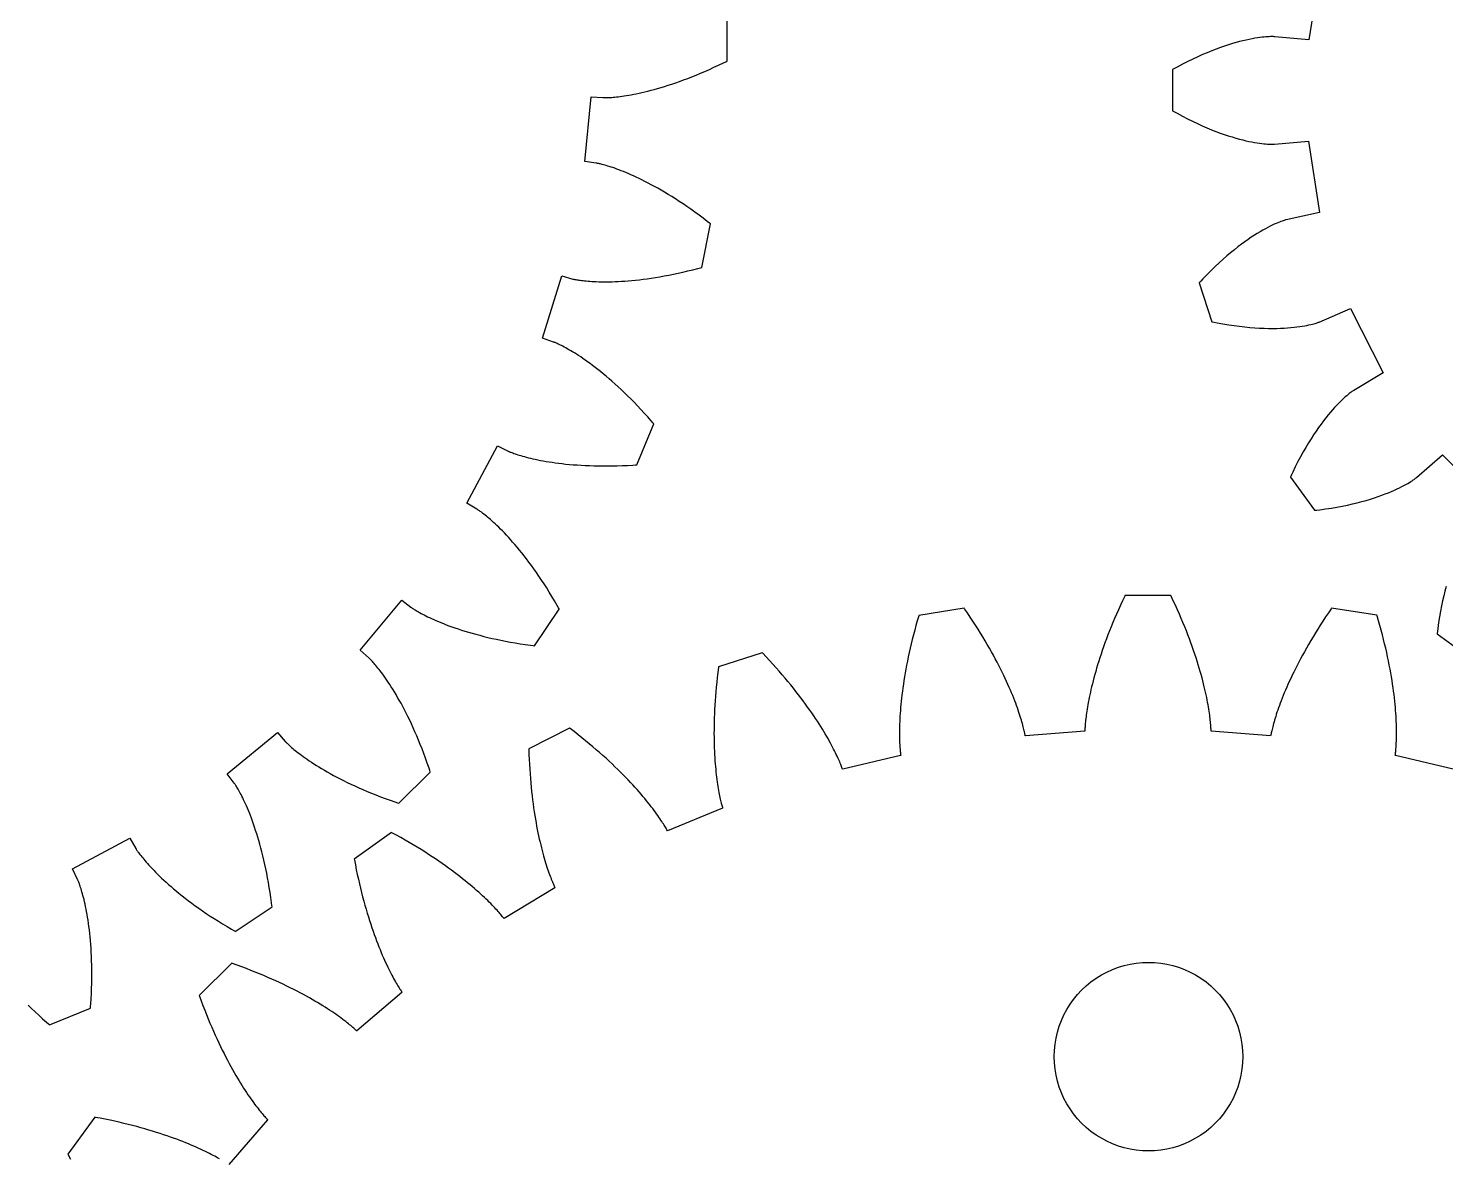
# Model space of a CAD drawing. Extents: x 1 to 210, y 26 to 294.
# Drawn here: x 76.5 to 151.6, y 173.9 to 233.9 of the extents above; entities that cross this region are included whole.
import ezdxf

# ---------------------------------------------------------------- set-up
doc = ezdxf.new("R2010")
doc.units = 0
doc.layers.add('circles', color=7, linetype='CONTINUOUS')
doc.layers.add('gears', color=7, linetype='CONTINUOUS')

msp = doc.modelspace()

# ---------------------------------------------------------------- linework, layer by layer
at = {"layer": 'circles', "color": 7}
msp.add_lwpolyline([(140.88672, 179.34895)], close=True, dxfattribs=at)
for points in [[(133.38672, 183.679077), (134.933725, 184.572241), (136.839715, 184.572241), (138.38672, 183.679077)], [(130.88672, 179.34895), (130.88672, 181.135278), (131.839715, 182.785913), (133.38672, 183.679077)], [(138.38672, 183.679077), (139.933725, 182.785913), (140.88672, 181.135278), (140.88672, 179.34895)], [(133.38672, 175.018823), (131.839715, 175.911987), (130.88672, 177.562622), (130.88672, 179.34895)], [(140.88672, 179.34895), (140.88672, 177.562622), (139.933725, 175.911987), (138.38672, 175.018823)], [(138.38672, 175.018823), (136.839715, 174.125659), (134.933725, 174.125659), (133.38672, 175.018823)]]:
    msp.add_open_spline(points, degree=3, dxfattribs=at)
at = {"layer": 'gears', "color": 1}
for points in [[(144.99582, 237.025187), (144.38765, 233.253077), (142.58218, 233.424227), (142.56798, 233.425137), (142.54418, 233.425887), (142.51108, 233.426717), (142.46858, 233.427647), (142.41638, 233.427667), (142.35498, 233.426757), (142.28398, 233.423757), (142.20368, 233.419757), (142.11388, 233.413757), (142.01488, 233.404757), (141.9067, 233.393157), (141.78921, 233.378457), (141.66269, 233.360557), (141.52725, 233.338857), (141.38264, 233.313157), (141.22942, 233.282957), (141.06745, 233.248257), (140.89682, 233.208757), (140.71777, 233.163757), (140.53034, 233.113257), (140.33486, 233.056857), (140.13129, 232.994157), (139.9198, 232.925157), (139.70059, 232.849357), (139.47391, 232.766357), (139.23976, 232.676157), (138.99852, 232.578257), (138.75037, 232.472437), (138.49537, 232.358447), (138.23383, 232.236087), (137.96613, 232.104897), (137.69214, 231.964837), (137.41236, 231.815497), (137.27028, 231.737297), (137.19878, 231.697397), (137.18088, 231.687297), (137.17188, 231.682297), (137.16788, 231.680297), (137.16688, 231.679647), (137.16626, 231.679367), (137.16619, 231.679077), (137.16019, 229.504077), (137.1604, 229.503717), (137.16088, 229.503417), (137.16188, 229.502837), (137.16688, 229.499837), (137.17588, 229.494837), (137.19378, 229.484737), (137.26498, 229.444437), (137.40663, 229.365437), (137.68564, 229.214637), (137.95868, 229.072947), (138.22588, 228.940387), (138.48667, 228.816617), (138.741, 228.701137), (138.98856, 228.594007), (139.22933, 228.494807), (139.46284, 228.403207), (139.68916, 228.319007), (139.90793, 228.241907), (140.11894, 228.171607), (140.32223, 228.108007), (140.51751, 228.050407), (140.70455, 227.998907), (140.88331, 227.952807), (141.05367, 227.912207), (141.21559, 227.876607), (141.36861, 227.845707), (141.51287, 227.818907), (141.64838, 227.796107), (141.77481, 227.777407), (141.89204, 227.761707), (142.00018, 227.749607), (142.09918, 227.739607), (142.18878, 227.732607), (142.26908, 227.727607), (142.33998, 227.724607), (142.40158, 227.723607), (142.45368, 227.723587), (142.49628, 227.723667), (142.52948, 227.724667), (142.55308, 227.725667), (142.56728, 227.726667), (144.3737, 227.887707), (144.96129, 224.111917), (143.19127, 223.716777), (143.17757, 223.713777), (143.15467, 223.707777), (143.12287, 223.698777), (143.08217, 223.686277), (143.03267, 223.670077), (142.97457, 223.649977), (142.90787, 223.625577), (142.83277, 223.596577), (142.74947, 223.562777), (142.65797, 223.523777), (142.55867, 223.479377), (142.45141, 223.429177), (142.33669, 223.372977), (142.21456, 223.310477), (142.08507, 223.241477), (141.94858, 223.165677), (141.80516, 223.082577), (141.65522, 222.992177), (141.49887, 222.894077), (141.33615, 222.788077), (141.16765, 222.674017), (140.99341, 222.551627), (140.81353, 222.420507), (140.62855, 222.280677), (140.43855, 222.131717), (140.24383, 221.973577), (140.0446, 221.805897), (139.84127, 221.628607), (139.63406, 221.441387), (139.42313, 221.244117), (139.2089, 221.036757), (138.99174, 220.818837), (138.77177, 220.590397), (138.66086, 220.472117), (138.60516, 220.411917), (138.59116, 220.396717), (138.58416, 220.389717), (138.58116, 220.385717), (138.58028, 220.384847), (138.57985, 220.384337), (138.57977, 220.384047), (139.24623, 218.313637), (139.24642, 218.313407), (139.24699, 218.313267), (139.24799, 218.313007), (139.25299, 218.312007), (139.26309, 218.310007), (139.28329, 218.306007), (139.36369, 218.289607), (139.52263, 218.258207), (139.83457, 218.201007), (140.13816, 218.150707), (140.43322, 218.107307), (140.71952, 218.070007), (140.99702, 218.038707), (141.26568, 218.013507), (141.52524, 217.993507), (141.77566, 217.978707), (142.01676, 217.968607), (142.24874, 217.962607), (142.47112, 217.960607), (142.6841, 217.962607), (142.88767, 217.968607), (143.08144, 217.977607), (143.26576, 217.989207), (143.44033, 218.003207), (143.60521, 218.019507), (143.76036, 218.037307), (143.90579, 218.056707), (144.0415, 218.077307), (144.16757, 218.098607), (144.2839, 218.120407), (144.39056, 218.142307), (144.48756, 218.163907), (144.57496, 218.185007), (144.65286, 218.205207), (144.72126, 218.224207), (144.78016, 218.241807), (144.82976, 218.257507), (144.87006, 218.271107), (144.90136, 218.282207), (144.92346, 218.290207), (144.93666, 218.296207), (146.6049, 219.007627), (148.33008, 215.598487), (146.76882, 214.675647), (146.75682, 214.667647), (146.73692, 214.654747), (146.70952, 214.636147), (146.67472, 214.611647), (146.63262, 214.580947), (146.58362, 214.543847), (146.52762, 214.500047), (146.46522, 214.449447), (146.39642, 214.391547), (146.32152, 214.326147), (146.24062, 214.253247), (146.15432, 214.172447), (146.06252, 214.083447), (145.96562, 213.986147), (145.86383, 213.880457), (145.75749, 213.766047), (145.64687, 213.642807), (145.5322, 213.510407), (145.41375, 213.368877), (145.29187, 213.217777), (145.16667, 213.057267), (145.03878, 212.886937), (144.90836, 212.706677), (144.77555, 212.516547), (144.64093, 212.316247), (144.50457, 212.105527), (144.36696, 211.884637), (144.22834, 211.653077), (144.08908, 211.411087), (143.9495, 211.158297), (143.80988, 210.894807), (143.67066, 210.620417), (143.53196, 210.335167), (143.46306, 210.188437), (143.42866, 210.114137), (143.41966, 210.095437), (143.41566, 210.085437), (143.41366, 210.080437), (143.41315, 210.079497), (143.41288, 210.078887), (143.41306, 210.078657), (144.68664, 208.315507), (144.68682, 208.315287), (144.6875, 208.315297), (144.6885, 208.315457), (144.6935, 208.315867), (144.7037, 208.316697), (144.7242, 208.319697), (144.8056, 208.328697), (144.9665, 208.347997), (145.28081, 208.389897), (145.58502, 208.435797), (145.87906, 208.485497), (146.16295, 208.538697), (146.43645, 208.594797), (146.69982, 208.653797), (146.95277, 208.714997), (147.19566, 208.778097), (147.42814, 208.842997), (147.65041, 208.909197), (147.86243, 208.976397), (148.0643, 209.044197), (148.25604, 209.112497), (148.43777, 209.180797), (148.60937, 209.248797), (148.77111, 209.316097), (148.9229, 209.382397), (149.06493, 209.447397), (149.1973, 209.510797), (149.32008, 209.572197), (149.43334, 209.631397), (149.53726, 209.688097), (149.63196, 209.741797), (149.71746, 209.792497), (149.79416, 209.839597), (149.86206, 209.882897), (149.92116, 209.922197), (149.97176, 209.957097), (150.01406, 209.987397), (150.04826, 210.012797), (150.07456, 210.032897), (150.09306, 210.047797), (150.10406, 210.056797), (151.47075, 211.248917), (154.165, 208.539737)], [(76.478757, 182.08543), (76.661149, 181.90719), (76.849769, 181.72689), (77.04473, 181.5446), (77.245968, 181.36043), (77.45353, 181.17456), (77.559863, 181.08096), (77.613513, 181.03406), (77.616913, 181.03106), (77.618713, 181.03006), (77.619025, 181.02978), (79.792259, 181.92287), (79.792404, 181.9234), (79.792504, 181.9254), (79.792816, 181.9294), (79.798116, 182.0006), (79.807816, 182.14182), (79.824836, 182.41997), (79.838486, 182.69235), (79.848856, 182.95902), (79.856256, 183.21989), (79.860656, 183.47488), (79.862156, 183.72396), (79.861056, 183.96718), (79.857356, 184.20439), (79.851256, 184.43558), (79.842856, 184.66089), (79.832256, 184.8802), (79.819716, 185.09335), (79.805096, 185.30057), (79.788836, 185.50164), (79.770856, 185.69668), (79.751346, 185.88565), (79.730476, 186.0685), (79.708316, 186.2451), (79.685146, 186.41577), (79.660806, 186.58027), (79.635706, 186.73868), (79.609796, 186.89081), (79.583356, 187.03699), (79.556446, 187.17709), (79.529136, 187.31101), (79.501716, 187.43875), (79.474056, 187.56056), (79.446596, 187.67621), (79.419186, 187.78594), (79.392146, 187.88946), (79.365456, 187.98716), (79.339416, 188.07886), (79.314046, 188.16436), (79.289436, 188.24416), (79.265766, 188.31796), (79.243226, 188.38586), (79.221806, 188.44796), (79.201786, 188.50436), (79.183076, 188.55486), (79.166056, 188.59966), (79.150566, 188.63866), (79.137066, 188.67206), (79.125326, 188.69986), (79.115726, 188.72216), (79.108326, 188.73896), (79.103126, 188.75036), (78.831921, 189.30759), (81.880522, 190.92504), (82.190269, 190.38836), (82.196769, 190.37776), (82.206569, 190.36216), (82.219589, 190.34176), (82.236149, 190.31646), (82.256189, 190.28646), (82.279899, 190.25176), (82.307369, 190.21266), (82.338839, 190.16896), (82.374139, 190.12076), (82.413609, 190.06826), (82.457359, 190.01146), (82.505209, 189.95046), (82.557509, 189.88546), (82.614259, 189.81646), (82.675449, 189.74346), (82.741429, 189.66666), (82.812069, 189.58626), (82.887619, 189.50216), (82.968119, 189.41446), (83.053439, 189.32346), (83.143949, 189.22906), (83.239569, 189.13136), (83.340585, 189.03066), (83.446699, 188.92693), (83.558388, 188.82015), (83.675454, 188.71068), (83.798192, 188.59852), (83.926487, 188.4836), (84.060438, 188.36631), (84.200222, 188.24656), (84.34571, 188.12462), (84.497311, 188.00055), (84.65473, 187.87434), (84.818128, 187.74623), (84.987737, 187.61636), (85.163441, 187.48465), (85.345336, 187.35149), (85.533539, 187.21691), (85.727982, 187.08106), (85.928848, 186.94387), (86.136001, 186.80557), (86.349722, 186.66647), (86.569846, 186.52633), (86.796586, 186.38559), (87.029874, 186.24435), (87.269779, 186.10248), (87.392316, 186.03148), (87.454056, 185.99588), (87.457856, 185.99388), (87.459956, 185.99288), (87.460384, 185.99267), (89.417553, 187.2926), (89.417585, 187.29308), (89.417321, 187.29508), (89.416749, 187.29908), (89.407949, 187.36988), (89.390029, 187.51029), (89.352349, 187.78637), (89.312609, 188.05621), (89.270689, 188.31976), (89.227069, 188.57699), (89.181569, 188.82794), (89.134559, 189.07251), (89.085969, 189.31084), (89.036159, 189.54281), (88.985059, 189.76854), (88.932799, 189.98779), (88.879619, 190.20071), (88.825739, 190.40742), (88.770939, 190.6078), (88.715799, 190.80187), (88.660019, 190.98962), (88.604209, 191.17109), (88.547999, 191.34637), (88.491749, 191.51536), (88.435759, 191.67809), (88.379879, 191.83478), (88.324259, 191.9852), (88.269309, 192.12944), (88.214779, 192.26766), (88.161089, 192.39965), (88.108229, 192.5257), (88.056269, 192.6457), (88.005429, 192.75978), (87.955889, 192.86789), (87.907659, 192.97004), (87.860899, 193.06644), (87.815739, 193.15694), (87.772329, 193.24174), (87.730689, 193.32084), (87.691039, 193.39434), (87.653439, 193.46214), (87.618029, 193.52434), (87.584899, 193.58094), (87.554219, 193.63224), (87.526059, 193.67814), (87.500639, 193.71874), (87.477849, 193.75404), (87.458029, 193.78414), (87.441119, 193.80924), (87.427309, 193.82924), (87.416809, 193.84424), (87.409509, 193.85424), (87.034942, 194.34788), (89.708674, 196.52975), (90.117209, 196.0638), (90.125509, 196.0548), (90.138099, 196.0414), (90.154909, 196.0239), (90.176049, 196.0023), (90.201639, 195.9767), (90.231659, 195.9474), (90.266239, 195.9142), (90.305589, 195.8775), (90.349669, 195.8371), (90.398639, 195.7933), (90.452539, 195.7462), (90.511439, 195.6957), (90.575329, 195.6421), (90.644499, 195.5855), (90.718879, 195.5259), (90.798409, 195.4635), (90.883429, 195.3985), (90.973889, 195.3306), (91.069829, 195.2604), (91.171419, 195.1878), (91.278661, 195.1128), (91.391427, 195.0357), (91.510059, 194.9566), (91.634557, 194.8755), (91.764854, 194.7926), (91.901115, 194.7081), (92.043224, 194.6219), (92.191525, 194.5343), (92.345886, 194.4454), (92.506193, 194.3552), (92.672837, 194.2641), (92.845656, 194.1718), (93.02468, 194.0788), (93.209975, 193.985), (93.40164, 193.8908), (93.599624, 193.7959), (93.804024, 193.7008), (94.014777, 193.6055), (94.231994, 193.5101), (94.455726, 193.4148), (94.685971, 193.3196), (94.922712, 193.2248), (95.165951, 193.1304), (95.41573, 193.0365), (95.67211, 192.9434), (95.935127, 192.8512), (96.069077, 192.8054), (96.136677, 192.7827), (96.140677, 192.7817), (96.142677, 192.78105), (96.143217, 192.78091), (97.809188, 194.43762), (97.809038, 194.43815), (97.808438, 194.44015), (97.806438, 194.44415), (97.783938, 194.51185), (97.738938, 194.64595), (97.648138, 194.90955), (97.556438, 195.1664), (97.463938, 195.41668), (97.370938, 195.66053), (97.277338, 195.89765), (97.183438, 196.12847), (97.089338, 196.35276), (96.995238, 196.57046), (96.901138, 196.78177), (96.807038, 196.98668), (96.713438, 197.185271), (96.620238, 197.377361), (96.527538, 197.563211), (96.435538, 197.742871), (96.344338, 197.916121), (96.254038, 198.083201), (96.164738, 198.244121), (96.076638, 198.398888), (95.989838, 198.547688), (95.904538, 198.690288), (95.820638, 198.826998), (95.738538, 198.957695), (95.658238, 199.082705), (95.579738, 199.201775), (95.503238, 199.314975), (95.428938, 199.422555), (95.356838, 199.524528), (95.287038, 199.620818), (95.219798, 199.711698), (95.155138, 199.797038), (95.093228, 199.877088), (95.034018, 199.951678), (94.977778, 200.021098), (94.924628, 200.085438), (94.874458, 200.144608), (94.827668, 200.198718), (94.784088, 200.247798), (94.743978, 200.292168), (94.707418, 200.331718), (94.674528, 200.366498), (94.645348, 200.396708), (94.619998, 200.422398), (94.598578, 200.443648), (94.581148, 200.460628), (94.567888, 200.473298), (94.558788, 200.481698), (94.094966, 200.892846), (96.291715, 203.554463), (96.783295, 203.177033), (96.793295, 203.169733), (96.808295, 203.159123), (96.828195, 203.145253), (96.853095, 203.128123), (96.883095, 203.108153), (96.918295, 203.085243), (96.958695, 203.059563), (97.004495, 203.031113), (97.055695, 203.000143), (97.112195, 202.966773), (97.174195, 202.931063), (97.241795, 202.893073), (97.314995, 202.852993), (97.393795, 202.810933), (97.478395, 202.767023), (97.568795, 202.721383), (97.664895, 202.674013), (97.766775, 202.625273), (97.874675, 202.575103), (97.988335, 202.523683), (98.108175, 202.471093), (98.233935, 202.417493), (98.365685, 202.363063), (98.503502, 202.307873), (98.647422, 202.251913), (98.797532, 202.195553), (98.953832, 202.138803), (99.116359, 202.081823), (99.285069, 202.024743), (99.459939, 201.967543), (99.641073, 201.910603), (99.828663, 201.853873), (100.02239, 201.797623), (100.22243, 201.741813), (100.42877, 201.686733), (100.6414, 201.632383), (100.86045, 201.578833), (101.08582, 201.526493), (101.31753, 201.475363), (101.5555, 201.425553), (101.79985, 201.377133), (102.0505, 201.330203), (102.30757, 201.285143), (102.57081, 201.241823), (102.84051, 201.200543), (103.11631, 201.161403), (103.25665, 201.142633), (103.32745, 201.133533), (103.33145, 201.132926), (103.33345, 201.132644), (103.33392, 201.132614), (104.6447, 203.082611), (104.64461, 203.083021), (104.64367, 203.084921), (104.64167, 203.088821), (104.60657, 203.150851), (104.53617, 203.273664), (104.39575, 203.514447), (104.25566, 203.748555), (104.1162, 203.976002), (103.97743, 204.196971), (103.83941, 204.411347), (103.7023, 204.619375), (103.56628, 204.82101), (103.43142, 205.016134), (103.29782, 205.205111), (103.16571, 205.387775), (103.03512, 205.564129), (102.90618, 205.734418), (102.77892, 205.898643), (102.65368, 206.056706), (102.53045, 206.208903), (102.40923, 206.355234), (102.29027, 206.495535), (102.17377, 206.630235), (102.05951, 206.759201), (101.94809, 206.882469), (101.83913, 207.000134), (101.73309, 207.112463), (101.62982, 207.219206), (101.5297, 207.320741), (101.4326, 207.416821), (101.3387, 207.507881), (101.2482, 207.593871), (101.161, 207.674791), (101.0774, 207.750691), (100.9973, 207.821781), (100.921, 207.888171), (100.8484, 207.949861), (100.7796, 208.006981), (100.7149, 208.059601), (100.6542, 208.107841), (100.5977, 208.151771), (100.5454, 208.191561), (100.4976, 208.227161), (100.4539, 208.258821), (100.4148, 208.286551), (100.3802, 208.310451), (100.3503, 208.330771), (100.3251, 208.347411), (100.3047, 208.360531), (100.2892, 208.370431), (100.2786, 208.376831), (99.74354, 208.689611), (101.37877, 211.728633), (101.93453, 211.454367), (101.94583, 211.449267), (101.96263, 211.441667), (101.98493, 211.431867), (102.01273, 211.420057), (102.04603, 211.406277), (102.08513, 211.390657), (102.12973, 211.373347), (102.18013, 211.354417), (102.23633, 211.334007), (102.29843, 211.312217), (102.36613, 211.289287), (102.43983, 211.265237), (102.51933, 211.240227), (102.60503, 211.214347), (102.69633, 211.187787), (102.79383, 211.160657), (102.8973, 211.132987), (103.00678, 211.104967), (103.12231, 211.076767), (103.24395, 211.048587), (103.37158, 211.020347), (103.50536, 210.992297), (103.64523, 210.964547), (103.79123, 210.937277), (103.94331, 210.910617), (104.10156, 210.884617), (104.26587, 210.859517), (104.4364, 210.835257), (104.61298, 210.812187), (104.79577, 210.790257), (104.98445, 210.769747), (105.17945, 210.750737), (105.38047, 210.733217), (105.58752, 210.717647), (105.80065, 210.703797), (106.01987, 210.692057), (106.24507, 210.682357), (106.47631, 210.674957), (106.71361, 210.669957), (106.95664, 210.667457), (107.2058, 210.667619), (107.46082, 210.670519), (107.72167, 210.676319), (107.98832, 210.685319), (108.26082, 210.697429), (108.53911, 210.712729), (108.6804, 210.721729), (108.7517, 210.726629), (108.7557, 210.726906), (108.7577, 210.727101), (108.75823, 210.72725), (109.6634, 212.895336), (109.66313, 212.895795), (109.66113, 212.897595), (109.65813, 212.900895), (109.61153, 212.954955), (109.51853, 213.061659), (109.33384, 213.270347), (109.15091, 213.47256), (108.96978, 213.66848), (108.79044, 213.858105), (108.61331, 214.041521), (108.4382, 214.218776), (108.26554, 214.389953), (108.09513, 214.5551), (107.92727, 214.714237), (107.76207, 214.867722), (107.59952, 215.015263), (107.43981, 215.157105), (107.28303, 215.293313), (107.12933, 215.423955), (106.97872, 215.549212), (106.83129, 215.668968), (106.68731, 215.783537), (106.54673, 215.892737), (106.40965, 215.996932), (106.27607, 216.096122), (106.14639, 216.190392), (106.02045, 216.279782), (105.89835, 216.364362), (105.78033, 216.444272), (105.66635, 216.519792), (105.55657, 216.590702), (105.45095, 216.657302), (105.34961, 216.719642), (105.25271, 216.777812), (105.16041, 216.831932), (105.07251, 216.882162), (104.98941, 216.928412), (104.91091, 216.971082), (104.83721, 217.010132), (104.76811, 217.045612), (104.70411, 217.077592), (104.64501, 217.106422), (104.59121, 217.132012), (104.54231, 217.154632), (104.49861, 217.174122), (104.46011, 217.190842), (104.42681, 217.204912), (104.39891, 217.216352), (104.37641, 217.225352), (104.35931, 217.231752), (104.34761, 217.236152), (103.76189, 217.438457), (104.77285, 220.738173), (105.37142, 220.577649), (105.38352, 220.574649), (105.40142, 220.570449), (105.42512, 220.565349), (105.45462, 220.559149), (105.49002, 220.552049), (105.53132, 220.544249), (105.57852, 220.536049), (105.63172, 220.527349), (105.69082, 220.518349), (105.75582, 220.509149), (105.82672, 220.499849), (105.90382, 220.490749), (105.98682, 220.481649), (106.07562, 220.473049), (106.17052, 220.464749), (106.27144, 220.457049), (106.37835, 220.450149), (106.4912, 220.444049), (106.60992, 220.438949), (106.73468, 220.435049), (106.86547, 220.432249), (107.00223, 220.430849), (107.14476, 220.431037), (107.2933, 220.432737), (107.44765, 220.436237), (107.60783, 220.441537), (107.77407, 220.448837), (107.9459, 220.458337), (108.1236, 220.470127), (108.30706, 220.484337), (108.49626, 220.501077), (108.69117, 220.520347), (108.8917, 220.542557), (109.09783, 220.567527), (109.30964, 220.595627), (109.52689, 220.626727), (109.74971, 220.661177), (109.97799, 220.699097), (110.21164, 220.740417), (110.45048, 220.785487), (110.69483, 220.834207), (110.94434, 220.886967), (111.19908, 220.943657), (111.45884, 221.004317), (111.72386, 221.069377), (111.99371, 221.138757), (112.13047, 221.175187), (112.19937, 221.193697), (112.20337, 221.194997), (112.20537, 221.195486), (112.20583, 221.19575), (112.67064, 223.498951), (112.67021, 223.499162), (112.66821, 223.500662), (112.66421, 223.503362), (112.60801, 223.547302), (112.49593, 223.633842), (112.27416, 223.802503), (112.05513, 223.965106), (111.83928, 224.121913), (111.62645, 224.272972), (111.41692, 224.418302), (111.21063, 224.558016), (111.00787, 224.692134), (110.80852, 224.820883), (110.61286, 224.944281), (110.42084, 225.062444), (110.23267, 225.175502), (110.04838, 225.283457), (109.86805, 225.38637), (109.69179, 225.48461), (109.51955, 225.57799), (109.35169, 225.66672), (109.18806, 225.75102), (109.02892, 225.83072), (108.87405, 225.90617), (108.72388, 225.97746), (108.57818, 226.04445), (108.43725, 226.10764), (108.30108, 226.16685), (108.16959, 226.22218), (108.04311, 226.27384), (107.92151, 226.32206), (107.80499, 226.36679), (107.69347, 226.40814), (107.58712, 226.44637), (107.48593, 226.48147), (107.39003, 226.5135), (107.29923, 226.5427), (107.21403, 226.56926), (107.13403, 226.59305), (107.05953, 226.61439), (106.99053, 226.63338), (106.92703, 226.65004), (106.86903, 226.66472), (106.81663, 226.67724), (106.77003, 226.68795), (106.72883, 226.69675), (106.69353, 226.70405), (106.66393, 226.70985), (106.64003, 226.71425), (106.62213, 226.71725), (106.60983, 226.71935), (105.99588, 226.80351), (106.34366, 230.237017), (106.96199, 230.196317), (106.97449, 230.195763), (106.99279, 230.195131), (107.01709, 230.194622), (107.04729, 230.194353), (107.08329, 230.194364), (107.12519, 230.194895), (107.17319, 230.195995), (107.22699, 230.197895), (107.28679, 230.200495), (107.35239, 230.204195), (107.42389, 230.208895), (107.50109, 230.214795), (107.58429, 230.222095), (107.67329, 230.230995), (107.76799, 230.241435), (107.8685, 230.253585), (107.97464, 230.267615), (108.08647, 230.283705), (108.20398, 230.301855), (108.32716, 230.322355), (108.45589, 230.345155), (108.59022, 230.370415), (108.73003, 230.398375), (108.87542, 230.429105), (109.0261, 230.462575), (109.18235, 230.499105), (109.3438, 230.538785), (109.51056, 230.581685), (109.68247, 230.627855), (109.85967, 230.677545), (110.04201, 230.730805), (110.22933, 230.787855), (110.42182, 230.848645), (110.61905, 230.913395), (110.82125, 230.982235), (111.02825, 231.055215), (111.24008, 231.132515), (111.45657, 231.214185), (111.67755, 231.300265), (111.90328, 231.391075), (112.13334, 231.486535), (112.36776, 231.586931), (112.60655, 231.692154), (112.84943, 231.802479), (113.09668, 231.917927), (113.34777, 232.03864), (113.47492, 232.10099), (113.53882, 232.13266), (113.54282, 232.13466), (113.54482, 232.13566), (113.54516, 232.135858), (113.55216, 234.485508)], [(152.04156, 194.58737), (148.9802, 195.31687), (148.9712, 195.32487), (148.9772, 195.36937), (148.9832, 195.41877), (148.9892, 195.47297), (148.9952, 195.53177), (149.0012, 195.59547), (149.0062, 195.66377), (149.0122, 195.73697), (149.0182, 195.81487), (149.0232, 195.89757), (149.0272, 195.98497), (149.0312, 196.07717), (149.0342, 196.17427), (149.0362, 196.27603), (149.0372, 196.3825), (149.03761, 196.4937), (149.03714, 196.60974), (149.03614, 196.73039), (149.03414, 196.85571), (149.03014, 196.98588), (149.02514, 197.12067), (149.01814, 197.26015), (149.01014, 197.40438), (149.00014, 197.553117), (148.98874, 197.706607), (148.97564, 197.864557), (148.96074, 198.027207), (148.94394, 198.194394), (148.92504, 198.366174), (148.90414, 198.542534), (148.88114, 198.723331), (148.85584, 198.908611), (148.82824, 199.098251), (148.79834, 199.292508), (148.76584, 199.491138), (148.73084, 199.694025), (148.69334, 199.901415), (148.65304, 200.113075), (148.61004, 200.328902), (148.56414, 200.549112), (148.51524, 200.773479), (148.46324, 201.002019), (148.40824, 201.234846), (148.35004, 201.471666), (148.28864, 201.712536), (148.22384, 201.957583), (148.15574, 202.206523), (148.08414, 202.45941), (148.00894, 202.71618), (147.99894, 202.74858), (147.99863, 202.74958), (147.99847, 202.74994), (145.59515, 203.127637), (145.59479, 203.127477), (145.59415, 203.126617), (145.57495, 203.098717), (145.42372, 202.877397), (145.27708, 202.65883), (145.13493, 202.44297), (144.99742, 202.229743), (144.86417, 202.019403), (144.73528, 201.812003), (144.61076, 201.607526), (144.49049, 201.405946), (144.37435, 201.207509), (144.26224, 201.012129), (144.15421, 200.820009), (144.05028, 200.631132), (143.95012, 200.445402), (143.85372, 200.263052), (143.76132, 200.084175), (143.67262, 199.908535), (143.58752, 199.736505), (143.50592, 199.568058), (143.42792, 199.403058), (143.35332, 199.241748), (143.28212, 199.084251), (143.21422, 198.930401), (143.14942, 198.780251), (143.08792, 198.633981), (143.02942, 198.491484), (142.97412, 198.352874), (142.92172, 198.218274), (142.87192, 198.087634), (142.82502, 197.961017), (142.78082, 197.838477), (142.73932, 197.720017), (142.70042, 197.605587), (142.66402, 197.49543), (142.63012, 197.38955), (142.59842, 197.2877), (142.56902, 197.1902), (142.54182, 197.0971), (142.51682, 197.0081), (142.49382, 196.9237), (142.47272, 196.8434), (142.45342, 196.7677), (142.43602, 196.6965), (142.42032, 196.6296), (142.40612, 196.5672), (142.39362, 196.5095), (142.38242, 196.4562), (142.37232, 196.4074), (142.36432, 196.3633), (142.35362, 196.3583), (139.2152, 196.6033), (139.2052, 196.6093), (139.2042, 196.6541), (139.2022, 196.7038), (139.1992, 196.7583), (139.1952, 196.8173), (139.1912, 196.8811), (139.1852, 196.9496), (139.1792, 197.0227), (139.1722, 197.1005), (139.1642, 197.183), (139.1542, 197.2699), (139.1433, 197.3617), (139.1311, 197.458), (139.1173, 197.558897), (139.1019, 197.664307), (139.0851, 197.774277), (139.0664, 197.888777), (139.0459, 198.007687), (139.0236, 198.131174), (138.9992, 198.259084), (138.9729, 198.391344), (138.9444, 198.528144), (138.9137, 198.669191), (138.8807, 198.814721), (138.8453, 198.964461), (138.8074, 199.118558), (138.767, 199.276798), (138.724, 199.439368), (138.6784, 199.606148), (138.63, 199.777065), (138.5787, 199.952045), (138.5247, 200.131165), (138.4676, 200.314282), (138.4075, 200.501442), (138.3441, 200.692532), (138.2775, 200.887569), (138.2077, 201.086529), (138.1347, 201.289256), (138.0582, 201.495816), (137.9781, 201.706156), (137.8944, 201.920273), (137.8072, 202.137913), (137.7162, 202.35922), (137.6214, 202.58421), (137.5229, 202.81261), (137.42033, 203.044467), (137.31375, 203.279757), (137.20315, 203.518472), (137.08846, 203.760472), (137.07386, 203.790872), (137.07342, 203.791832), (137.0732, 203.792032), (134.64006, 203.791702), (134.6398, 203.791592), (134.63934, 203.790662), (134.62464, 203.760162), (134.51008, 203.518122), (134.39974, 203.279377), (134.29342, 203.043997), (134.19105, 202.8121), (134.09255, 202.58366), (133.99805, 202.3587), (133.90715, 202.137373), (133.82015, 201.919653), (133.73665, 201.705616), (133.65675, 201.495216), (133.58025, 201.288626), (133.50735, 201.085789), (133.43785, 200.886879), (133.37155, 200.691852), (133.30835, 200.500712), (133.24825, 200.313512), (133.19125, 200.130425), (133.13735, 199.951295), (133.08625, 199.776305), (133.03815, 199.605398), (132.99265, 199.438678), (132.94985, 199.276158), (132.90965, 199.117718), (132.87185, 198.963691), (132.83655, 198.813911), (132.80365, 198.668411), (132.77285, 198.527324), (132.74435, 198.390564), (132.71815, 198.258274), (132.69395, 198.130314), (132.67165, 198.006847), (132.65115, 197.887917), (132.63255, 197.773327), (132.61565, 197.663417), (132.60045, 197.557967), (132.58675, 197.45708), (132.57455, 197.36078), (132.56355, 197.26918), (132.55355, 197.18208), (132.54455, 197.09968), (132.53755, 197.02188), (132.53055, 196.94878), (132.52555, 196.88028), (132.52155, 196.81648), (132.51855, 196.75738), (132.51655, 196.70298), (132.51455, 196.65338), (132.51355, 196.60838), (132.50345, 196.60238), (129.36522, 196.35671), (129.35452, 196.36071), (129.34652, 196.40491), (129.33652, 196.45361), (129.32552, 196.50691), (129.31292, 196.56481), (129.29872, 196.62711), (129.28302, 196.69401), (129.26542, 196.76521), (129.24602, 196.84091), (129.22482, 196.92111), (129.20152, 197.00561), (129.17642, 197.09451), (129.14902, 197.18761), (129.11962, 197.28521), (129.08782, 197.38697), (129.05382, 197.49288), (129.01722, 197.603097), (128.97832, 197.717387), (128.93672, 197.835827), (128.89252, 197.958357), (128.84562, 198.085044), (128.79592, 198.215694), (128.74322, 198.350284), (128.68772, 198.488774), (128.62922, 198.631211), (128.56752, 198.777571), (128.50262, 198.927631), (128.43462, 199.081501), (128.36322, 199.239088), (128.28842, 199.400378), (128.21032, 199.565258), (128.12872, 199.733795), (128.04342, 199.905805), (127.95452, 200.081295), (127.86192, 200.260232), (127.76552, 200.442522), (127.66525, 200.628182), (127.56102, 200.817169), (127.45288, 201.009349), (127.34059, 201.204629), (127.22427, 201.403046), (127.10384, 201.604426), (126.9791, 201.808983), (126.85014, 202.016443), (126.7167, 202.226723), (126.57893, 202.43985), (126.43657, 202.65574), (126.2898, 202.874327), (126.13838, 203.095477), (126.11918, 203.123377), (126.11851, 203.124237), (126.11827, 203.124427), (123.71522, 202.74611), (123.71504, 202.74589), (123.71474, 202.74489), (123.70474, 202.71239), (123.62974, 202.45563), (123.55844, 202.202673), (123.49044, 201.953653), (123.42584, 201.708736), (123.36474, 201.467806), (123.30674, 201.230889), (123.25184, 200.998199), (123.20024, 200.769579), (123.15144, 200.545272), (123.10574, 200.325022), (123.06274, 200.109025), (123.02254, 199.897475), (122.98524, 199.690045), (122.95044, 199.487078), (122.91814, 199.288538), (122.88844, 199.094341), (122.86094, 198.904601), (122.83584, 198.719361), (122.81304, 198.538464), (122.79224, 198.362214), (122.77364, 198.190434), (122.75694, 198.023227), (122.74214, 197.860617), (122.72974, 197.702487), (122.71844, 197.549137), (122.70944, 197.40026), (122.70144, 197.25618), (122.69544, 197.11664), (122.69044, 196.98184), (122.68644, 196.85178), (122.68344, 196.72629), (122.68144, 196.60565), (122.68092, 196.48971), (122.6815, 196.3784), (122.6835, 196.27196), (122.6865, 196.17021), (122.6895, 196.07311), (122.6935, 195.98101), (122.6975, 195.89351), (122.7025, 195.81081), (122.7075, 195.73291), (122.7125, 195.65981), (122.7185, 195.59131), (122.7245, 195.52781), (122.7305, 195.46901), (122.7365, 195.41491), (122.7425, 195.36561), (122.7485, 195.32101), (122.7405, 195.31301), (119.67973, 194.58279), (119.66853, 194.58579), (119.65323, 194.62809), (119.63583, 194.67469), (119.61653, 194.72549), (119.59493, 194.78069), (119.57113, 194.84009), (119.54503, 194.90359), (119.51653, 194.97129), (119.48553, 195.04309), (119.45193, 195.11899), (119.41573, 195.19889), (119.37683, 195.28289), (119.33523, 195.37059), (119.29083, 195.46239), (119.24343, 195.55799), (119.19323, 195.65729), (119.13973, 195.76052), (119.08323, 195.86732), (119.02353, 195.97795), (118.96053, 196.09203), (118.89433, 196.20988), (118.82463, 196.33115), (118.75143, 196.45594), (118.67483, 196.58415), (118.59443, 196.71579), (118.51063, 196.85066), (118.42293, 196.98885), (118.33163, 197.130227), (118.23633, 197.274797), (118.13713, 197.422567), (118.03401, 197.573244), (117.92674, 197.727014), (117.81541, 197.883624), (117.7, 198.043214), (117.58029, 198.205541), (117.45642, 198.370661), (117.32815, 198.538471), (117.19551, 198.708848), (117.05834, 198.881858), (116.91671, 199.057388), (116.77064, 199.235295), (116.61991, 199.415495), (116.46458, 199.598165), (116.30434, 199.783002), (116.13949, 199.970002), (115.96991, 200.159112), (115.79534, 200.350239), (115.61599, 200.543289), (115.43152, 200.738296), (115.40822, 200.762696), (115.40741, 200.763506), (115.40719, 200.763696), (113.09333, 200.016622), (113.09332, 200.016322), (113.09303, 200.015332), (113.08803, 199.981832), (113.05443, 199.716422), (113.02383, 199.455515), (112.99583, 199.199105), (112.97063, 198.947138), (112.94813, 198.699648), (112.92813, 198.456621), (112.91063, 198.218271), (112.89553, 197.984374), (112.88253, 197.755224), (112.87163, 197.530664), (112.86263, 197.310687), (112.85563, 197.095407), (112.85163, 196.88477), (112.84963, 196.6789), (112.84926, 196.47768), (112.84999, 196.2813), (112.85299, 196.08959), (112.85699, 195.90273), (112.86299, 195.72058), (112.86999, 195.54317), (112.87899, 195.37062), (112.88899, 195.20286), (112.89999, 195.03991), (112.91219, 194.88182), (112.92529, 194.72848), (112.93929, 194.58003), (112.95399, 194.43639), (112.96949, 194.29758), (112.98569, 194.16371), (113.00249, 194.03461), (113.01959, 193.91029), (113.03729, 193.79086), (113.05519, 193.67627), (113.07339, 193.56647), (113.09159, 193.46159), (113.10999, 193.36147), (113.12829, 193.26617), (113.14659, 193.17567), (113.16459, 193.08997), (113.18239, 193.00897), (113.19979, 192.93287), (113.21679, 192.86147), (113.23329, 192.79477), (113.24919, 192.73287), (113.26449, 192.67567), (113.27909, 192.62337), (113.29279, 192.57557), (113.30549, 192.53237), (113.29849, 192.52337), (110.39047, 191.32662), (110.37887, 191.32762), (110.35717, 191.36712), (110.33277, 191.41052), (110.30547, 191.45772), (110.27557, 191.50902), (110.24267, 191.56392), (110.20687, 191.62252), (110.16807, 191.68512), (110.12607, 191.75112), (110.08087, 191.82082), (110.03267, 191.89412), (109.98117, 191.97092), (109.92617, 192.05112), (109.86787, 192.13492), (109.80607, 192.22192), (109.74057, 192.31212), (109.67157, 192.40572), (109.59897, 192.50252), (109.52257, 192.60252), (109.44237, 192.70555), (109.35837, 192.81153), (109.27037, 192.92054), (109.17847, 193.03244), (109.08257, 193.14707), (108.98257, 193.26468), (108.87835, 193.3849), (108.77003, 193.50781), (108.65752, 193.6332), (108.54059, 193.76129), (108.4193, 193.89165), (108.29366, 194.02458), (108.16365, 194.15978), (108.02902, 194.29713), (107.88986, 194.43684), (107.74613, 194.57859), (107.59767, 194.72244), (107.44454, 194.86828), (107.28665, 195.01595), (107.12408, 195.16559), (106.95658, 195.31683), (106.78415, 195.46994), (106.60697, 195.62458), (106.42472, 195.78075), (106.23742, 195.93845), (106.04512, 196.09757), (105.84786, 196.25797), (105.64535, 196.41968), (105.43771, 196.58245), (105.22487, 196.74641), (105.19797, 196.76701), (105.19711, 196.76765), (105.19675, 196.76778), (103.02925, 195.6705), (103.02911, 195.67015), (103.02912, 195.66915), (103.03012, 195.63545), (103.03912, 195.36808), (103.05002, 195.10564), (103.06282, 194.84796), (103.07772, 194.59511), (103.09442, 194.3471), (103.11292, 194.10409), (103.13322, 193.86579), (103.15522, 193.63257), (103.17862, 193.40421), (103.20362, 193.18069), (103.23002, 192.96214), (103.25782, 192.74856), (103.28672, 192.53978), (103.31682, 192.33605), (103.34792, 192.13724), (103.37992, 191.94349), (103.41302, 191.75453), (103.44672, 191.57066), (103.48122, 191.39159), (103.51632, 191.21759), (103.55202, 191.04848), (103.58812, 190.88433), (103.62452, 190.72508), (103.66142, 190.57078), (103.69852, 190.42139), (103.73572, 190.27697), (103.77292, 190.13729), (103.81022, 190.00258), (103.84732, 189.87285), (103.88412, 189.74793), (103.92082, 189.62787), (103.95712, 189.51258), (103.99282, 189.40222), (104.02812, 189.29661), (104.06272, 189.19578), (104.09662, 189.09968), (104.12972, 189.00848), (104.16202, 188.92188), (104.19332, 188.84018), (104.22362, 188.76288), (104.25282, 188.69028), (104.28082, 188.62248), (104.30762, 188.55918), (104.33312, 188.50048), (104.35712, 188.44638), (104.37972, 188.39678), (104.40062, 188.35168), (104.41992, 188.31108), (104.41392, 188.30108), (101.73038, 186.66714), (101.71888, 186.66653), (101.69118, 186.70203), (101.66018, 186.74103), (101.62588, 186.78353), (101.58828, 186.82943), (101.54718, 186.87863), (101.50248, 186.93103), (101.45438, 186.98673), (101.40258, 187.04553), (101.34708, 187.10733), (101.28778, 187.17223), (101.22488, 187.24003), (101.15788, 187.31083), (101.08708, 187.38443), (101.01218, 187.46073), (100.93348, 187.53983), (100.85058, 187.62153), (100.76358, 187.70593), (100.67248, 187.79273), (100.57698, 187.88203), (100.47738, 187.97373), (100.37326, 188.06763), (100.2649, 188.16393), (100.15211, 188.26233), (100.03482, 188.36291), (99.912983, 188.46548), (99.786633, 188.57002), (99.655773, 188.67647), (99.520183, 188.78474), (99.379836, 188.89481), (99.234846, 189.00647), (99.085056, 189.11977), (98.930499, 189.23459), (98.770999, 189.35099), (98.606729, 189.46862), (98.437449, 189.58765), (98.263282, 189.70787), (98.084102, 189.82919), (97.899952, 189.95181), (97.710665, 190.07519), (97.516405, 190.19957), (97.316948, 190.32484), (97.112388, 190.45075), (96.902498, 190.5775), (96.687561, 190.70477), (96.467461, 190.83252), (96.242024, 190.9608), (96.011224, 191.08933), (95.775304, 191.21822), (95.745404, 191.23422), (95.744414, 191.2348), (95.744114, 191.23481), (93.776234, 189.81415), (93.776164, 189.81399), (93.776354, 189.81299), (93.782354, 189.77989), (93.832954, 189.51718), (93.884954, 189.25955), (93.938254, 189.00697), (93.992854, 188.7596), (94.048354, 188.51728), (94.104954, 188.28005), (94.162654, 188.04795), (94.221054, 187.82094), (94.280254, 187.59907), (94.340154, 187.38213), (94.400654, 187.17038), (94.461654, 186.96376), (94.523054, 186.76209), (94.584754, 186.56551), (94.646854, 186.374), (94.709154, 186.18751), (94.771454, 186.00595), (94.833754, 185.82958), (94.896054, 185.65814), (94.958154, 185.49168), (95.020054, 185.33021), (95.081654, 185.17366), (95.142854, 185.022), (95.203554, 184.87532), (95.263654, 184.73346), (95.323154, 184.59656), (95.381954, 184.46454), (95.439954, 184.33724), (95.496954, 184.21484), (95.553154, 184.09716), (95.608254, 183.9842), (95.662154, 183.8761), (95.714854, 183.77255), (95.766154, 183.67375), (95.816254, 183.57965), (95.864854, 183.49005), (95.912054, 183.40505), (95.957554, 183.32455), (96.001454, 183.24865), (96.043554, 183.17705), (96.083854, 183.11005), (96.122254, 183.04745), (96.158754, 182.98915), (96.193154, 182.93505), (96.225454, 182.88535), (96.255554, 182.83985), (96.283454, 182.79865), (96.308954, 182.76155), (96.304954, 182.75075), (93.912027, 180.72004), (93.900627, 180.71704), (93.867727, 180.74784), (93.830827, 180.78164), (93.790427, 180.81824), (93.745927, 180.85774), (93.697627, 180.90004), (93.645227, 180.94474), (93.588927, 180.99214), (93.528427, 181.04214), (93.463827, 181.09454), (93.395127, 181.14944), (93.322227, 181.20654), (93.245027, 181.26604), (93.163427, 181.32784), (93.077627, 181.39164), (92.987327, 181.45754), (92.892627, 181.52534), (92.793327, 181.59504), (92.689567, 181.66674), (92.58135, 181.74024), (92.46838, 181.81524), (92.35084, 181.89194), (92.22871, 181.97014), (92.10176, 182.04994), (91.970043, 182.13094), (91.833623, 182.21334), (91.692423, 182.29704), (91.546203, 182.38184), (91.395266, 182.46774), (91.239366, 182.55464), (91.078686, 182.64244), (90.912789, 182.73104), (90.742039, 182.82044), (90.566309, 182.91054), (90.385359, 183.00134), (90.199541, 183.09254), (90.008558, 183.18424), (89.812529, 183.27644), (89.61132, 183.36884), (89.40493, 183.46134), (89.193416, 183.55394), (88.97672, 183.64664), (88.754831, 183.73924), (88.527626, 183.83174), (88.295404, 183.92404), (88.057745, 184.01614), (87.814878, 184.10774), (87.566858, 184.19884), (87.313389, 184.28944), (87.281349, 184.30074), (87.280355, 184.30102), (87.280057, 184.30103), (85.56023, 182.59211), (85.560216, 182.59181), (85.560649, 182.59084), (85.571949, 182.55904), (85.663359, 182.30751), (85.755239, 182.06111), (85.847659, 181.82001), (85.940429, 181.58399), (86.033449, 181.35329), (86.126759, 181.12778), (86.220199, 180.90755), (86.313569, 180.69235), (86.407119, 180.48229), (86.500369, 180.27746), (86.593429, 180.07761), (86.686249, 179.88287), (86.778639, 179.6933), (86.870669, 179.50877), (86.962089, 179.32919), (87.052969, 179.15473), (87.143129, 178.98516), (87.232369, 178.82055), (87.320889, 178.66082), (87.408499, 178.50605), (87.495079, 178.35619), (87.580509, 178.21117), (87.664849, 178.07089), (87.747859, 177.93552), (87.829539, 177.80476), (87.909819, 177.67876), (87.988639, 177.55732), (88.065889, 177.44069), (88.141559, 177.32857), (88.215469, 177.22104), (88.287619, 177.11808), (88.357899, 177.01958), (88.426339, 176.92558), (88.492669, 176.83598), (88.556919, 176.75068), (88.619109, 176.66968), (88.679049, 176.59308), (88.736679, 176.52058), (88.791939, 176.45248), (88.844819, 176.38828), (88.895269, 176.32828), (88.943029, 176.27238), (88.988299, 176.22038), (89.030769, 176.17238), (89.070429, 176.12828), (89.107399, 176.08798), (89.141339, 176.05158), (89.172449, 176.01878), (89.170049, 176.00758), (87.126488, 173.62993)], [(151.67058, 204.278177), (151.60598, 204.035767), (151.54338, 203.783087), (151.48308, 203.520087), (151.42548, 203.246827), (151.37088, 202.963277), (151.31948, 202.669577), (151.27188, 202.365627), (151.22828, 202.051447), (151.20798, 201.890627), (151.19798, 201.809227), (151.19598, 201.788827), (151.19498, 201.778527), (151.19439, 201.773527), (151.19429, 201.772527), (151.1943, 201.771867), (151.19449, 201.771627), (152.95056, 200.488407)], [(86.624858, 173.93103), (86.548378, 173.97463), (86.467258, 174.01983), (86.381618, 174.06663), (86.291398, 174.11493), (86.196588, 174.16463), (86.097068, 174.21573), (85.992778, 174.26803), (85.88389, 174.32153), (85.770104, 174.37613), (85.651654, 174.43173), (85.52824, 174.48833), (85.400037, 174.54583), (85.267154, 174.60403), (85.12912, 174.66303), (84.986405, 174.72263), (84.838647, 174.78283), (84.685897, 174.84343), (84.528277, 174.90443), (84.365668, 174.96583), (84.197933, 175.02743), (84.025314, 175.08913), (83.847637, 175.15103), (83.664941, 175.21273), (83.477122, 175.27453), (83.284215, 175.33593), (83.086237, 175.39723), (82.883227, 175.45803), (82.67501, 175.51843), (82.461761, 175.57843), (82.243415, 175.63783), (82.019847, 175.69643), (81.791182, 175.75443), (81.557526, 175.81153), (81.318633, 175.86753), (81.07463, 175.92263), (80.825447, 175.97663), (80.571138, 176.02933), (80.311701, 176.08083), (80.04714, 176.13113), (80.01378, 176.13713), (80.01268, 176.13737), (80.012437, 176.13725), (78.583023, 174.18219), (78.583065, 174.18178), (78.583619, 174.18087), (78.599919, 174.15127), (78.729684, 173.91694)]]:
    msp.add_lwpolyline(points, dxfattribs=at)

doc.saveas('drawing.dxf')
